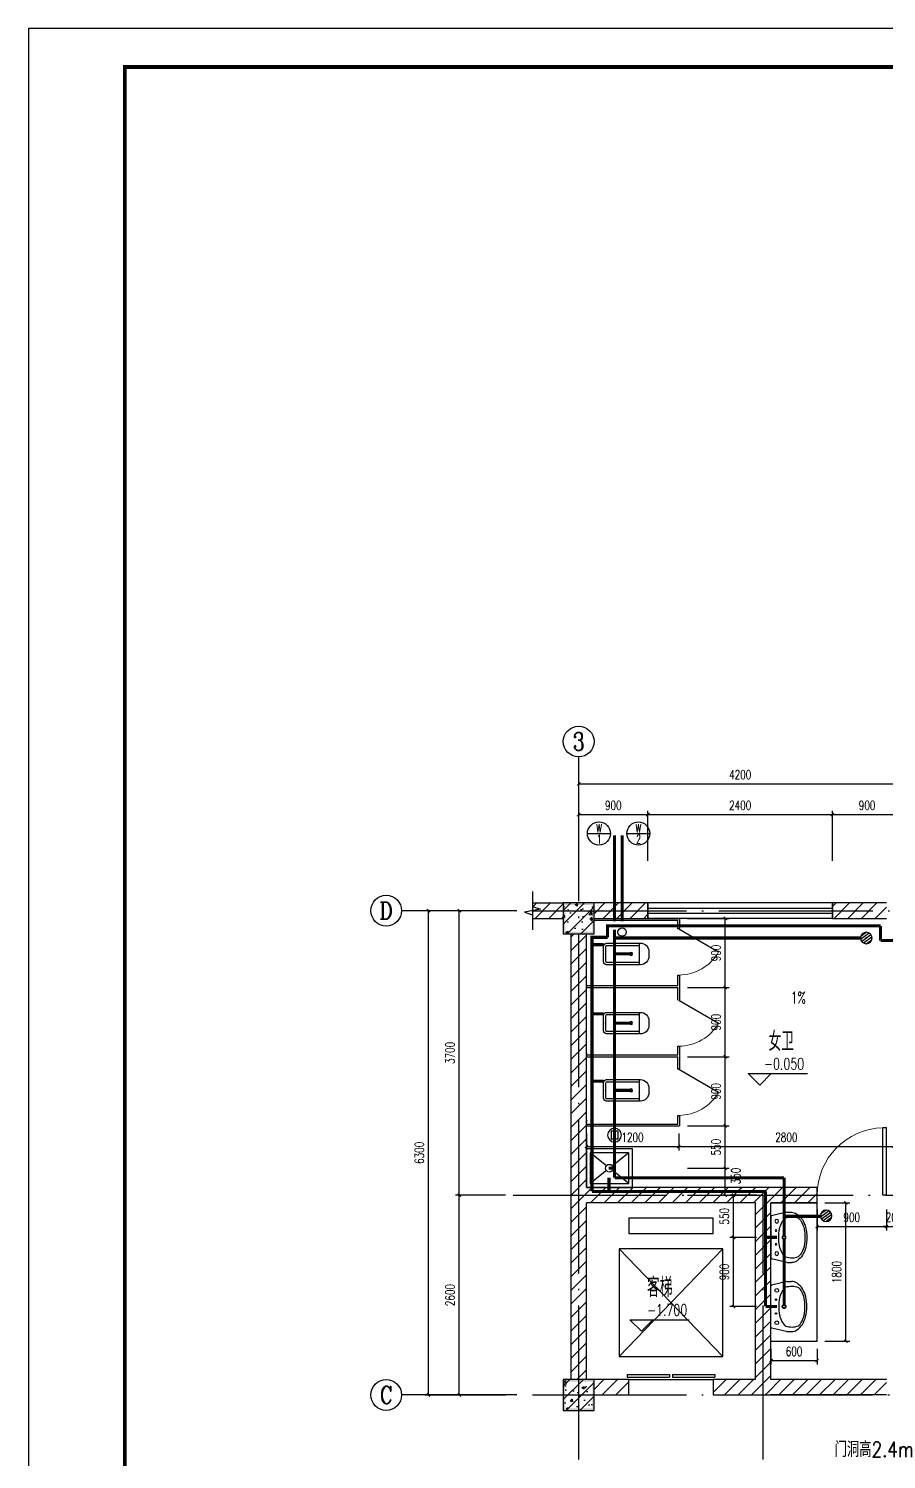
# Model space of a CAD drawing. Extents: x 6128144 to 12201635, y -1670122 to -706096.
# Drawn here: x 6189774 to 6200925, y -742251 to -723640 of the extents above; entities that cross this region are included whole.
import ezdxf
from ezdxf.enums import TextEntityAlignment as Align

# ---------------------------------------------------------------- set-up
doc = ezdxf.new("R2010")
doc.units = 0
doc.header["$LTSCALE"] = 1000
doc.header["$MEASUREMENT"] = 0
doc.linetypes.add('DASH', pattern=[0.35, 0.25, -0.1])
doc.linetypes.add('DOTE', pattern=[2.42, 2, -0.2, 0.02, -0.2])
doc.layers.get('0').update_dxf_attribs({"linetype": 'CONTINUOUS'})
doc.layers.get('Defpoints').update_dxf_attribs({"linetype": 'CONTINUOUS'})
for name, color, linetype in [('AXIS', 3, 'CONTINUOUS'), ('AXIS_TEXT', 7, 'CONTINUOUS'), ('COLUMN', 9, 'CONTINUOUS'), ('DIM_ELEV', 3, 'CONTINUOUS'), ('DIM_SYMB', 3, 'CONTINUOUS'), ('DOTE', 252, 'CONTINUOUS'), ('EQUIP_污水', 7, 'CONTINUOUS'), ('LATRINE', 6, 'CONTINUOUS'), ('LVTRY', 6, 'CONTINUOUS'), ('PIPE-给水', 3, 'CONTINUOUS'), ('PUB_DIM', 3, 'CONTINUOUS'), ('PUB_HATCH', 8, 'CONTINUOUS'), ('PUB_TEXT', 7, 'CONTINUOUS'), ('PUB_TITLE', 4, 'CONTINUOUS'), ('STAIR', 5, 'CONTINUOUS'), ('TEXT_污水', 7, 'CONTINUOUS'), ('WALL', 2, 'CONTINUOUS'), ('WINDOW', 4, 'CONTINUOUS'), ('回水', 2, 'DASH'), ('排水', 221, 'CONTINUOUS')]:
    doc.layers.add(name, color=color, linetype=linetype)
doc.styles.add('_HZTXT', font='txt.shx', dxfattribs={"width": 0.8, "bigfont": 'HZTXT.shx'})
doc.styles.add('_TCH_AXIS', font='COMPLEX', dxfattribs={"bigfont": 'GBCBIG'})
doc.styles.add('_TCH_DIM', font='SIMPLEX', dxfattribs={"bigfont": 'GBCBIG'})
doc.styles.add('_TCH_DIM_T3', font='SIMPLEX', dxfattribs={"width": 0.705882, "bigfont": 'GBCBIG'})
doc.styles.add('_TWT_WELL', font='romans.shx', dxfattribs={"width": 0.8, "height": 3, "bigfont": 'HZTXT.shx'})
doc.styles.add('COMPLEX', font='COMPLEX')
doc.styles.add('schuco', font='sceie.shx', dxfattribs={"width": 0.7, "bigfont": 'sceic.shx'})
doc.styles.add('TG_LINETYPE', font='SIMPLEX', dxfattribs={"width": 0.8, "height": 3, "bigfont": 'HZTXT'})
doc.linetypes.add('TG_J', pattern='A,2,-0.3,["J",TG_LINETYPE,S=0.1,R=0,X=-0.23,Y=-0.15],0', length=2.3)
doc.dimstyles.new('_TCH_ARCH&&50', dxfattribs={"dimtxt": 119, "dimasz": 40, "dimexe": 50, "dimexo": 100, "dimgap": 60.5, "dimtad": 1, "dimdec": 0, "dimzin": 0, "dimdsep": 46, "dimtxsty": '_TCH_DIM_T3', "dimblk": 'ARCHTICK', "dimcen": 0.09, "dimclrt": 7, "dimazin": 2, "dimtfac": 1, "dimtdec": 0, "dimtix": 1, "dimtmove": 2, "dimatfit": 3, "dimfxl": 0, "dimtolj": 1, "dimtzin": 0, "dimarcsym": 0})
pattern_1 = [(45, (284924.3, 65919.77), (-88.388383, 88.388383), [])]
pattern_2 = [(45, (284924.3, 65830.01), (-88.3883476, 88.3883476), []), (50, (284924.3, 65830), (358.630091, -31.376067), [37.5, -412.5]), (355, (284924.3, 65830), (-69.375667, 376.096067), [30, -330]), (100.4514, (284954.2, 65827.4), (289.25469, 344.719771), [31.870095, -350.571056]), (46.1842, (284924.3, 65930), (533.620524, -82.759507), [56.25, -618.75]), (96.6356, (284968.77, 65923.1), (467.331353, 487.058935), [47.805144, -525.8565]), (351.1842, (284924.3, 65930), (467.330973, 487.0593), [45, -495]), (21, (284974.3, 65905), (298.453526, -201.309445), [37.5, -412.5]), (326, (284974.3, 65905), (121.657666, 362.575023), [30, -330]), (71.4514, (284999.17, 65888.24), (420.111314, 161.265248), [31.870095, -350.571056]), (37.5, (284924.3, 65830.01), (6.0799277, 166.446927), [0, -326, 0, -335, 0, -331.25]), (7.5, (284924.3, 65830.01), (131.5347687, 197.205856), [0, -191, 0, -318.5, 0, -126.25]), (327.5, (284812.8, 65830.01), (266.911218, -11.277436), [0, -125, 0, -390, 0, -517.5]), (317.5, (284762.8, 65830.01), (291.593085, 50.052491), [0, -162.5, 0, -259, 0, -367.5])]

# ---------------------------------------------------------------- blocks, each defined once
blk = doc.blocks.new('$lvtry$00000171')
at = {"layer": '排水'}
for p, q in [((-74, 11), (-11, 74)), ((-70, -27), (27, 70)), ((-53, -53), (53, 53)), ((-27, -70), (70, 27)), ((11, -74), (74, -11))]:
    blk.add_line(p, q, dxfattribs=at)
blk.add_circle((0, 0), 75, dxfattribs=at)
blk.add_point((0, 0), dxfattribs=at)
blk = doc.blocks.new('$plan$00000344')
for p, q in [((-280, -10), (-280, 0)), ((280, 0), (280, -10)), ((-251, -189), (-251, -186)), ((-248, -183), (-250, -185))]:
    blk.add_line(p, q)
for points in [[(-280, 0), (280, 0)], [(-326, -200), (-280, -5)], [(326, -204), (280, -5)]]:
    blk.add_lwpolyline(points)
for points in [[(253, -188, 0.098208), (193, -141, 0.066287), (110, -111, 0.052428), (0, -100, 0.052428), (-110, -111, 0.066287), (-193, -141, 0.093876), (-251, -186, 0.171377)], [(-326, -200, 0.008223), (-326, -204, 0.149285)], [(-326, -266, 0.149285), (-304, -337, 0.107079), (-231, -408, 0.075625), (-131, -450, 0.062436), (-1, -467, 0.062436), (130, -452, 0.075625), (230, -410, 0.107079), (304, -339, 0.149285), (326, -268, 0.005205), (326, -266, 0.086596)], [(-250, -358, 0.091341), (-193, -401, 0.066287), (-110, -431, 0.052428), (0, -442, 0.052428), (110, -431, 0.066287), (193, -401, 0.091756), (250, -358, 0.171377)]]:
    blk.add_lwpolyline(points, format="xyb")
at = {"flags": 128}
for points in [[(-326, -204), (-326, -268)], [(326, -204), (326, -268)]]:
    blk.add_lwpolyline(points, dxfattribs=at)
for points in [[(-253, -188, 0.172546), (-250, -358, 0.726395)], [(253, -188, -0.172546), (250, -358, -0.726395)]]:
    blk.add_lwpolyline(points, format="xyb", dxfattribs=at)
for centre, radius in [((-210, -75), 24), ((-210, -75), 24), ((-210, -75), 24), ((-90, -65), 10), ((0, -170), 25), ((90, -65), 10), ((210, -75), 24)]:
    blk.add_circle(centre, radius)
at = {"lineweight": 13}
blk.add_circle((0, -170), 15, dxfattribs=at)
blk.add_arc((-250, -186), 1, 131.3224, 180)
blk = doc.blocks.new('_LV12')
for p, q in [((-250, -50), (-39, -219)), ((39, -219), (250, -50)), ((-250, -450), (-39, -281)), ((39, -281), (250, -450))]:
    blk.add_line(p, q)
for points in [[(300, -500), (300, 0), (-300, 0), (-300, -500)], [(250, -450), (250, -50), (-250, -50), (-250, -450)]]:
    blk.add_lwpolyline(points, close=True)
blk.add_circle((0, -250), 50)
blk = doc.blocks.new('$TCHSYS$APDOOR2D')
blk.add_line((0.5, 0), (0, 0.866))
at = {"lineweight": 13}
blk.add_arc((0.5, 0), 1, 120, 180, dxfattribs=at)
blk = doc.blocks.new('$lvtry$00000200')
at = {"color": 0}
for p, q in [((-110, -40), (-110, -470)), ((100, -30), (-100, -30)), ((110, -470), (110, -40))]:
    blk.add_line(p, q, dxfattribs=at)
blk.add_lwpolyline([(100, 0), (-100, 0, 0.414214), (-140, -40), (-140, -480, 0.414214), (-30, -590), (30, -590, 0.414214), (140, -480), (140, -40, 0.414214)], format="xyb", close=True, dxfattribs=at)
blk.add_lwpolyline([(140, -470), (-140, -470)], dxfattribs=at)
blk.add_circle((0, -359), 20, dxfattribs=at)
for centre, start, end in [((-100, -40), 90, 180), ((100, -40), 0, 90)]:
    blk.add_arc(centre, 10, start, end, dxfattribs=at)
for p in [(0, 0), (0, -359)]:
    blk.add_point(p, dxfattribs=at)
blk = doc.blocks.new('_AXISO')
blk.add_circle((0, 0), 0.5)
at = {"layer": 'AXIS_TEXT', "style": 'COMPLEX', "width": 1.041667}
blk.add_attdef('A', text='', height=0.56, dxfattribs=at).set_placement((-0.25, -0.28), (0.25, -0.28), align=Align.FIT)
blk = doc.blocks.new('$TCHSYS$LDOR22D')
for p, q in [((-0.517, 0.833), (-0.017, 0.833)), ((-0.517, 0.833), (-0.517, 0.667)), ((-0.017, 0.833), (-0.017, 0.667)), ((0.017, 0.833), (0.017, 0.667)), ((0.017, 0.833), (0.517, 0.833)), ((0.517, 0.833), (0.517, 0.667)), ((-0.517, 0.667), (-0.017, 0.667)), ((0.017, 0.667), (0.517, 0.667)), ((-0.5, 0.5), (0.5, 0.5))]:
    blk.add_line(p, q)
blk = doc.blocks.new('_ArchTick')
at = {"color": 0, "linetype": 'ByBlock', "const_width": 0.4}
blk.add_lwpolyline([(-0.5, -0.5), (0.5, 0.5)], dxfattribs=at)
blk = doc.blocks.new('*D2270')
at = {"layer": 'Defpoints', "color": 0}
for p in [(6197025, -737912), (6198225, -737912), (6198225, -738182)]:
    blk.add_point(p, dxfattribs=at)
at = {"layer": 'PUB_DIM', "color": 0, "lineweight": -2}
for p, q in [((6197025, -738012), (6197025, -738232)), ((6198225, -738012), (6198225, -738232)), ((6197025, -738182), (6198225, -738182))]:
    blk.add_line(p, q, dxfattribs=at)
at = {"layer": 'PUB_DIM', "color": 0, "lineweight": -2, "xscale": 40, "yscale": 40, "zscale": 40, "rotation": 180}
blk.add_blockref('_ArchTick', (6197025, -738182), dxfattribs=at)
at = {"layer": 'PUB_DIM', "color": 0, "lineweight": -2, "xscale": 40, "yscale": 40, "zscale": 40}
blk.add_blockref('_ArchTick', (6198225, -738182), dxfattribs=at)
at = {"layer": 'PUB_DIM', "color": 7, "insert": (6197625, -738062), "char_height": 119, "attachment_point": 5, "style": '_TCH_DIM_T3'}
blk.add_mtext('\\A1;1200', dxfattribs=at)
blk = doc.blocks.new('*D2271')
at = {"layer": 'Defpoints', "color": 0}
for p in [(6198225, -737912), (6201025, -737912), (6201025, -738182)]:
    blk.add_point(p, dxfattribs=at)
at = {"layer": 'PUB_DIM', "color": 0, "lineweight": -2}
for p, q in [((6198225, -738012), (6198225, -738232)), ((6201025, -738012), (6201025, -738232)), ((6198225, -738182), (6201025, -738182))]:
    blk.add_line(p, q, dxfattribs=at)
at = {"layer": 'PUB_DIM', "color": 0, "lineweight": -2, "xscale": 40, "yscale": 40, "zscale": 40, "rotation": 180}
blk.add_blockref('_ArchTick', (6198225, -738182), dxfattribs=at)
at = {"layer": 'PUB_DIM', "color": 0, "lineweight": -2, "xscale": 40, "yscale": 40, "zscale": 40}
blk.add_blockref('_ArchTick', (6201025, -738182), dxfattribs=at)
at = {"layer": 'PUB_DIM', "color": 7, "insert": (6199625, -738062), "char_height": 119, "attachment_point": 5, "style": '_TCH_DIM_T3'}
blk.add_mtext('\\A1;2800', dxfattribs=at)
blk = doc.blocks.new('*D2272')
at = {"layer": 'Defpoints', "color": 0}
for p in [(6198238, -735214), (6198831, -735214), (6198238, -736114)]:
    blk.add_point(p, dxfattribs=at)
at = {"layer": 'PUB_DIM', "color": 0, "lineweight": -2}
for p, q in [((6198338, -735214), (6198881, -735214)), ((6198831, -736114), (6198831, -735214)), ((6198338, -736114), (6198881, -736114))]:
    blk.add_line(p, q, dxfattribs=at)
at = {"layer": 'PUB_DIM', "color": 0, "lineweight": -2, "xscale": 40, "yscale": 40, "zscale": 40}
for p, rotation in [((6198831, -735214), 90), ((6198831, -736114), 270)]:
    blk.add_blockref('_ArchTick', p, dxfattribs=dict(at, rotation=rotation))
at = {"layer": 'PUB_DIM', "color": 7, "insert": (6198711, -735664), "char_height": 119, "attachment_point": 5, "rotation": 90, "style": '_TCH_DIM_T3'}
blk.add_mtext('\\A1;900', dxfattribs=at)
blk = doc.blocks.new('*D2273')
at = {"layer": 'Defpoints', "color": 0}
for p in [(6198238, -736114), (6198831, -736114), (6198238, -737014)]:
    blk.add_point(p, dxfattribs=at)
at = {"layer": 'PUB_DIM', "color": 0, "lineweight": -2}
for p, q in [((6198338, -736114), (6198881, -736114)), ((6198831, -737014), (6198831, -736114)), ((6198338, -737014), (6198881, -737014))]:
    blk.add_line(p, q, dxfattribs=at)
at = {"layer": 'PUB_DIM', "color": 0, "lineweight": -2, "xscale": 40, "yscale": 40, "zscale": 40}
for p, rotation in [((6198831, -736114), 90), ((6198831, -737014), 270)]:
    blk.add_blockref('_ArchTick', p, dxfattribs=dict(at, rotation=rotation))
at = {"layer": 'PUB_DIM', "color": 7, "insert": (6198711, -736564), "char_height": 119, "attachment_point": 5, "rotation": 90, "style": '_TCH_DIM_T3'}
blk.add_mtext('\\A1;900', dxfattribs=at)
blk = doc.blocks.new('*D2274')
at = {"layer": 'Defpoints', "color": 0}
for p in [(6198238, -737014), (6198831, -737014), (6198238, -737914)]:
    blk.add_point(p, dxfattribs=at)
at = {"layer": 'PUB_DIM', "color": 0, "lineweight": -2}
for p, q in [((6198338, -737014), (6198881, -737014)), ((6198831, -737914), (6198831, -737014)), ((6198338, -737914), (6198881, -737914))]:
    blk.add_line(p, q, dxfattribs=at)
at = {"layer": 'PUB_DIM', "color": 0, "lineweight": -2, "xscale": 40, "yscale": 40, "zscale": 40}
for p, rotation in [((6198831, -737014), 90), ((6198831, -737914), 270)]:
    blk.add_blockref('_ArchTick', p, dxfattribs=dict(at, rotation=rotation))
at = {"layer": 'PUB_DIM', "color": 7, "insert": (6198711, -737464), "char_height": 119, "attachment_point": 5, "rotation": 90, "style": '_TCH_DIM_T3'}
blk.add_mtext('\\A1;900', dxfattribs=at)
blk = doc.blocks.new('*D2275')
at = {"layer": 'Defpoints', "color": 0}
for p in [(6198238, -737914), (6198831, -737914), (6198238, -738464)]:
    blk.add_point(p, dxfattribs=at)
at = {"layer": 'PUB_DIM', "color": 0, "lineweight": -2}
for p, q in [((6198338, -737914), (6198881, -737914)), ((6198831, -738464), (6198831, -737914)), ((6198338, -738464), (6198881, -738464))]:
    blk.add_line(p, q, dxfattribs=at)
at = {"layer": 'PUB_DIM', "color": 0, "lineweight": -2, "xscale": 40, "yscale": 40, "zscale": 40}
for p, rotation in [((6198831, -737914), 90), ((6198831, -738464), 270)]:
    blk.add_blockref('_ArchTick', p, dxfattribs=dict(at, rotation=rotation))
at = {"layer": 'PUB_DIM', "color": 7, "insert": (6198711, -738189), "char_height": 119, "attachment_point": 5, "rotation": 90, "style": '_TCH_DIM_T3'}
blk.add_mtext('\\A1;550', dxfattribs=at)
blk = doc.blocks.new('*D2276')
at = {"layer": 'Defpoints', "color": 0}
for p in [(6198238, -738464), (6198831, -738464), (6198238, -738814)]:
    blk.add_point(p, dxfattribs=at)
at = {"layer": 'PUB_DIM', "color": 0, "lineweight": -2}
for p, q in [((6198338, -738464), (6198881, -738464)), ((6198831, -738814), (6198831, -738464)), ((6198338, -738814), (6198881, -738814))]:
    blk.add_line(p, q, dxfattribs=at)
at = {"layer": 'PUB_DIM', "color": 0, "lineweight": -2, "xscale": 40, "yscale": 40, "zscale": 40}
for p, rotation in [((6198831, -738464), 90), ((6198831, -738814), 270)]:
    blk.add_blockref('_ArchTick', p, dxfattribs=dict(at, rotation=rotation))
at = {"layer": 'PUB_DIM', "color": 7, "insert": (6198968, -738566), "char_height": 119, "attachment_point": 5, "rotation": 90, "style": '_TCH_DIM_T3'}
blk.add_mtext('\\A1;350', dxfattribs=at)
blk = doc.blocks.new('*D2288')
at = {"layer": 'Defpoints', "color": 0}
for p in [(6198939, -739364), (6199336, -739364), (6199336, -740264)]:
    blk.add_point(p, dxfattribs=at)
at = {"layer": 'PUB_DIM', "color": 0, "lineweight": -2}
for p, q in [((6199236, -739364), (6198889, -739364)), ((6198939, -740264), (6198939, -739364)), ((6199236, -740264), (6198889, -740264))]:
    blk.add_line(p, q, dxfattribs=at)
at = {"layer": 'PUB_DIM', "color": 0, "lineweight": -2, "xscale": 40, "yscale": 40, "zscale": 40}
for p, rotation in [((6198939, -739364), 90), ((6198939, -740264), 270)]:
    blk.add_blockref('_ArchTick', p, dxfattribs=dict(at, rotation=rotation))
at = {"layer": 'PUB_DIM', "color": 7, "insert": (6198819, -739814), "char_height": 119, "attachment_point": 5, "rotation": 90, "style": '_TCH_DIM_T3'}
blk.add_mtext('\\A1;900', dxfattribs=at)
blk = doc.blocks.new('*D2289')
at = {"layer": 'Defpoints', "color": 0}
for p in [(6198939, -738814), (6199336, -738814), (6199336, -739364)]:
    blk.add_point(p, dxfattribs=at)
at = {"layer": 'PUB_DIM', "color": 0, "lineweight": -2}
for p, q in [((6199236, -738814), (6198889, -738814)), ((6198939, -739364), (6198939, -738814)), ((6199236, -739364), (6198889, -739364))]:
    blk.add_line(p, q, dxfattribs=at)
at = {"layer": 'PUB_DIM', "color": 0, "lineweight": -2, "xscale": 40, "yscale": 40, "zscale": 40}
for p, rotation in [((6198939, -738814), 90), ((6198939, -739364), 270)]:
    blk.add_blockref('_ArchTick', p, dxfattribs=dict(at, rotation=rotation))
at = {"layer": 'PUB_DIM', "color": 7, "insert": (6198819, -739089), "char_height": 119, "attachment_point": 5, "rotation": 90, "style": '_TCH_DIM_T3'}
blk.add_mtext('\\A1;550', dxfattribs=at)
blk = doc.blocks.new('*D2290')
at = {"layer": 'Defpoints', "color": 0}
for p in [(6200025, -738914), (6200399, -738914), (6200025, -740714)]:
    blk.add_point(p, dxfattribs=at)
at = {"layer": 'PUB_DIM', "color": 0, "lineweight": -2}
for p, q in [((6200125, -738914), (6200449, -738914)), ((6200399, -740714), (6200399, -738914)), ((6200125, -740714), (6200449, -740714))]:
    blk.add_line(p, q, dxfattribs=at)
at = {"layer": 'PUB_DIM', "color": 0, "lineweight": -2, "xscale": 40, "yscale": 40, "zscale": 40}
for p, rotation in [((6200399, -738914), 90), ((6200399, -740714), 270)]:
    blk.add_blockref('_ArchTick', p, dxfattribs=dict(at, rotation=rotation))
at = {"layer": 'PUB_DIM', "color": 7, "insert": (6200279, -739814), "char_height": 119, "attachment_point": 5, "rotation": 90, "style": '_TCH_DIM_T3'}
blk.add_mtext('\\A1;1800', dxfattribs=at)
blk = doc.blocks.new('*D2291')
at = {"layer": 'Defpoints', "color": 0}
for p in [(6199425, -740714), (6200025, -740714), (6200025, -740967)]:
    blk.add_point(p, dxfattribs=at)
at = {"layer": 'PUB_DIM', "color": 0, "lineweight": -2}
for p, q in [((6199425, -740814), (6199425, -741017)), ((6200025, -740814), (6200025, -741017)), ((6199425, -740967), (6200025, -740967))]:
    blk.add_line(p, q, dxfattribs=at)
at = {"layer": 'PUB_DIM', "color": 0, "lineweight": -2, "xscale": 40, "yscale": 40, "zscale": 40, "rotation": 180}
blk.add_blockref('_ArchTick', (6199425, -740967), dxfattribs=at)
at = {"layer": 'PUB_DIM', "color": 0, "lineweight": -2, "xscale": 40, "yscale": 40, "zscale": 40}
blk.add_blockref('_ArchTick', (6200025, -740967), dxfattribs=at)
at = {"layer": 'PUB_DIM', "color": 7, "insert": (6199725, -740847), "char_height": 119, "attachment_point": 5, "style": '_TCH_DIM_T3'}
blk.add_mtext('\\A1;600', dxfattribs=at)
blk = doc.blocks.new('*D2294')
at = {"layer": 'Defpoints', "color": 0}
for p in [(6195373, -738814), (6196073, -738814), (6196073, -741414)]:
    blk.add_point(p, dxfattribs=at)
at = {"layer": 'PUB_DIM', "color": 0, "lineweight": -2}
for p, q in [((6195973, -738814), (6195323, -738814)), ((6195373, -741414), (6195373, -738814)), ((6195973, -741414), (6195323, -741414))]:
    blk.add_line(p, q, dxfattribs=at)
at = {"layer": 'PUB_DIM', "color": 0, "lineweight": -2, "xscale": 40, "yscale": 40, "zscale": 40}
for p, rotation in [((6195373, -738814), 90), ((6195373, -741414), 270)]:
    blk.add_blockref('_ArchTick', p, dxfattribs=dict(at, rotation=rotation))
at = {"layer": 'PUB_DIM', "color": 7, "insert": (6195253, -740114), "char_height": 119, "attachment_point": 5, "rotation": 90, "style": '_TCH_DIM_T3'}
blk.add_mtext('\\A1;2600', dxfattribs=at)
blk = doc.blocks.new('*D2295')
at = {"layer": 'Defpoints', "color": 0}
for p in [(6195373, -735114), (6196073, -735114), (6196073, -738814)]:
    blk.add_point(p, dxfattribs=at)
at = {"layer": 'PUB_DIM', "color": 0, "lineweight": -2}
for p, q in [((6195973, -735114), (6195323, -735114)), ((6195373, -738814), (6195373, -735114)), ((6195973, -738814), (6195323, -738814))]:
    blk.add_line(p, q, dxfattribs=at)
at = {"layer": 'PUB_DIM', "color": 0, "lineweight": -2, "xscale": 40, "yscale": 40, "zscale": 40}
for p, rotation in [((6195373, -735114), 90), ((6195373, -738814), 270)]:
    blk.add_blockref('_ArchTick', p, dxfattribs=dict(at, rotation=rotation))
at = {"layer": 'PUB_DIM', "color": 7, "insert": (6195253, -736964), "char_height": 119, "attachment_point": 5, "rotation": 90, "style": '_TCH_DIM_T3'}
blk.add_mtext('\\A1;3700', dxfattribs=at)
blk = doc.blocks.new('*D2296')
at = {"layer": 'AXIS', "color": 0, "lineweight": -2}
for p, q in [((6195973, -735114), (6194923, -735114)), ((6194973, -741414), (6194973, -735114)), ((6195973, -741414), (6194923, -741414))]:
    blk.add_line(p, q, dxfattribs=at)
at = {"layer": 'Defpoints', "color": 0}
for p in [(6194973, -735114), (6196073, -735114), (6196073, -741414)]:
    blk.add_point(p, dxfattribs=at)
at = {"layer": 'AXIS', "color": 0, "lineweight": -2, "xscale": 40, "yscale": 40, "zscale": 40}
for p, rotation in [((6194973, -735114), 90), ((6194973, -741414), 270)]:
    blk.add_blockref('_ArchTick', p, dxfattribs=dict(at, rotation=rotation))
at = {"layer": 'AXIS', "color": 7, "insert": (6194853, -738264), "char_height": 119, "attachment_point": 5, "rotation": 90, "style": '_TCH_DIM_T3'}
blk.add_mtext('\\A1;6300', dxfattribs=at)
blk = doc.blocks.new('*D2310')
at = {"layer": 'Defpoints', "color": 0}
for p in [(6200025, -738902), (6200925, -738902), (6200925, -739223)]:
    blk.add_point(p, dxfattribs=at)
at = {"layer": 'PUB_DIM', "color": 0, "lineweight": -2}
for p, q in [((6200025, -739002), (6200025, -739273)), ((6200925, -739002), (6200925, -739273)), ((6200025, -739223), (6200925, -739223))]:
    blk.add_line(p, q, dxfattribs=at)
at = {"layer": 'PUB_DIM', "color": 0, "lineweight": -2, "xscale": 40, "yscale": 40, "zscale": 40, "rotation": 180}
blk.add_blockref('_ArchTick', (6200025, -739223), dxfattribs=at)
at = {"layer": 'PUB_DIM', "color": 0, "lineweight": -2, "xscale": 40, "yscale": 40, "zscale": 40}
blk.add_blockref('_ArchTick', (6200925, -739223), dxfattribs=at)
at = {"layer": 'PUB_DIM', "color": 7, "insert": (6200475, -739103), "char_height": 119, "attachment_point": 5, "style": '_TCH_DIM_T3'}
blk.add_mtext('\\A1;900', dxfattribs=at)
blk = doc.blocks.new('*D2311')
at = {"layer": 'Defpoints', "color": 0}
for p in [(6200925, -738902), (6201125, -738902), (6201125, -739223)]:
    blk.add_point(p, dxfattribs=at)
at = {"layer": 'PUB_DIM', "color": 0, "lineweight": -2}
for p, q in [((6200925, -739002), (6200925, -739273)), ((6201125, -739002), (6201125, -739273)), ((6200925, -739223), (6200885, -739223)), ((6200925, -739223), (6201125, -739223)), ((6201125, -739223), (6201165, -739223))]:
    blk.add_line(p, q, dxfattribs=at)
at = {"layer": 'PUB_DIM', "color": 0, "lineweight": -2, "xscale": 40, "yscale": 40, "zscale": 40}
blk.add_blockref('_ArchTick', (6200925, -739223), dxfattribs=at)
at = {"layer": 'PUB_DIM', "color": 0, "lineweight": -2, "xscale": 40, "yscale": 40, "zscale": 40, "rotation": 180}
blk.add_blockref('_ArchTick', (6201125, -739223), dxfattribs=at)
at = {"layer": 'PUB_DIM', "color": 7, "insert": (6201025, -739103), "char_height": 119, "attachment_point": 5, "style": '_TCH_DIM_T3'}
blk.add_mtext('\\A1;200', dxfattribs=at)
blk = doc.blocks.new('*D2314')
at = {"layer": 'Defpoints', "color": 0}
for p in [(6197825, -733864), (6196925, -734564), (6197825, -734564)]:
    blk.add_point(p, dxfattribs=at)
at = {"layer": 'PUB_DIM', "color": 0, "lineweight": -2}
for p, q in [((6196925, -734464), (6196925, -733814)), ((6197825, -734464), (6197825, -733814)), ((6196925, -733864), (6197825, -733864))]:
    blk.add_line(p, q, dxfattribs=at)
at = {"layer": 'PUB_DIM', "color": 0, "lineweight": -2, "xscale": 40, "yscale": 40, "zscale": 40, "rotation": 180}
blk.add_blockref('_ArchTick', (6196925, -733864), dxfattribs=at)
at = {"layer": 'PUB_DIM', "color": 0, "lineweight": -2, "xscale": 40, "yscale": 40, "zscale": 40}
blk.add_blockref('_ArchTick', (6197825, -733864), dxfattribs=at)
at = {"layer": 'PUB_DIM', "color": 7, "insert": (6197375, -733744), "char_height": 119, "attachment_point": 5, "style": '_TCH_DIM_T3'}
blk.add_mtext('\\A1;900', dxfattribs=at)
blk = doc.blocks.new('*D2315')
at = {"layer": 'Defpoints', "color": 0}
for p in [(6200225, -733864), (6197825, -734564), (6200225, -734564)]:
    blk.add_point(p, dxfattribs=at)
at = {"layer": 'PUB_DIM', "color": 0, "lineweight": -2}
for p, q in [((6197825, -734464), (6197825, -733814)), ((6200225, -734464), (6200225, -733814)), ((6197825, -733864), (6200225, -733864))]:
    blk.add_line(p, q, dxfattribs=at)
at = {"layer": 'PUB_DIM', "color": 0, "lineweight": -2, "xscale": 40, "yscale": 40, "zscale": 40, "rotation": 180}
blk.add_blockref('_ArchTick', (6197825, -733864), dxfattribs=at)
at = {"layer": 'PUB_DIM', "color": 0, "lineweight": -2, "xscale": 40, "yscale": 40, "zscale": 40}
blk.add_blockref('_ArchTick', (6200225, -733864), dxfattribs=at)
at = {"layer": 'PUB_DIM', "color": 7, "insert": (6199025, -733744), "char_height": 119, "attachment_point": 5, "style": '_TCH_DIM_T3'}
blk.add_mtext('\\A1;2400', dxfattribs=at)
blk = doc.blocks.new('*D2316')
at = {"layer": 'Defpoints', "color": 0}
for p in [(6201125, -733864), (6200225, -734564), (6201125, -734564)]:
    blk.add_point(p, dxfattribs=at)
at = {"layer": 'PUB_DIM', "color": 0, "lineweight": -2}
for p, q in [((6200225, -734464), (6200225, -733814)), ((6201125, -734464), (6201125, -733814)), ((6200225, -733864), (6201125, -733864))]:
    blk.add_line(p, q, dxfattribs=at)
at = {"layer": 'PUB_DIM', "color": 0, "lineweight": -2, "xscale": 40, "yscale": 40, "zscale": 40, "rotation": 180}
blk.add_blockref('_ArchTick', (6200225, -733864), dxfattribs=at)
at = {"layer": 'PUB_DIM', "color": 0, "lineweight": -2, "xscale": 40, "yscale": 40, "zscale": 40}
blk.add_blockref('_ArchTick', (6201125, -733864), dxfattribs=at)
at = {"layer": 'PUB_DIM', "color": 7, "insert": (6200675, -733744), "char_height": 119, "attachment_point": 5, "style": '_TCH_DIM_T3'}
blk.add_mtext('\\A1;900', dxfattribs=at)
blk = doc.blocks.new('*D2320')
at = {"layer": 'AXIS', "color": 0, "lineweight": -2}
for p, q in [((6196925, -734464), (6196925, -733414)), ((6196925, -733464), (6201125, -733464)), ((6201125, -734464), (6201125, -733414))]:
    blk.add_line(p, q, dxfattribs=at)
at = {"layer": 'Defpoints', "color": 0}
for p in [(6201125, -733464), (6196925, -734564), (6201125, -734564)]:
    blk.add_point(p, dxfattribs=at)
at = {"layer": 'AXIS', "color": 0, "lineweight": -2, "xscale": 40, "yscale": 40, "zscale": 40, "rotation": 180}
blk.add_blockref('_ArchTick', (6196925, -733464), dxfattribs=at)
at = {"layer": 'AXIS', "color": 0, "lineweight": -2, "xscale": 40, "yscale": 40, "zscale": 40}
blk.add_blockref('_ArchTick', (6201125, -733464), dxfattribs=at)
at = {"layer": 'AXIS', "color": 7, "insert": (6199025, -733344), "char_height": 119, "attachment_point": 5, "style": '_TCH_DIM_T3'}
blk.add_mtext('\\A1;4200', dxfattribs=at)
blk = doc.blocks.new('$DorLib2D$00000001')
for p, q in [((0.45, 0.975), (0.5, 0.975)), ((0.45, 0), (0.45, 0.975)), ((0.5, 0), (0.5, 0.975)), ((0.5, 0), (0.45, 0))]:
    blk.add_line(p, q)
at = {"lineweight": 13}
blk.add_arc((0.475, 0), 0.975, 91.4693, 180, dxfattribs=at)
blk = doc.blocks.new('$WINLIB2D$00000001')
at = {"color": 0}
for points in [[(-0.5, 0.5), (-0.5, -0.5)], [(-0.5, 0.5), (0.5, 0.5)], [(0.5, -0.5), (0.5, 0.5)], [(0.5, 0.1667), (-0.5, 0.1667)], [(0.5, -0.1667), (-0.5, -0.1667)], [(-0.5, -0.5), (0.5, -0.5)]]:
    blk.add_lwpolyline(points, dxfattribs=at)
blk = doc.blocks.new('$TwtSys$00000136')
at = {"elevation": 0}
blk.add_lwpolyline([(-51, 45), (51, 45), (51, -49), (-51, -49)], close=True, dxfattribs=at)
blk.add_circle((0, 0, 0), 93.8)

msp = doc.modelspace()

# ---------------------------------------------------------------- hatches: boundary and pattern name
at = {"layer": 'COLUMN', "linetype": 'ByBlock'}
for points in [[(6197125.3, -735013.6), (6196725.3, -735013.6), (6196750.3, -735038.6), (6197100.3, -735038.6)], [(6196725.3, -735013.6), (6196725.3, -735413.6), (6196750.3, -735388.6), (6196750.3, -735038.6)], [(6197125.3, -735413.6), (6197125.3, -735013.6), (6197100.3, -735038.6), (6197100.3, -735388.6)], [(6196725.3, -735413.6), (6197125.3, -735413.6), (6197100.3, -735388.6), (6196750.3, -735388.6)], [(6197125.3, -741213.6), (6196725.3, -741213.6), (6196750.3, -741238.6), (6197100.3, -741238.6)], [(6196725.3, -741213.6), (6196725.3, -741613.6), (6196750.3, -741588.6), (6196750.3, -741238.6)], [(6197125.3, -741613.6), (6197125.3, -741213.6), (6197100.3, -741238.6), (6197100.3, -741588.6)], [(6196725.3, -741613.6), (6197125.3, -741613.6), (6197100.3, -741588.6), (6196750.3, -741588.6)]]:
    msp.add_hatch(color=256, dxfattribs=at).paths.add_polyline_path(points)
at = {"layer": 'PUB_HATCH', "linetype": 'ByBlock'}
h = msp.add_hatch(dxfattribs=at)
h.set_pattern_fill('普通砖', color=256, scale=50, style=0)
h.set_pattern_definition(pattern_1)
h.paths.add_polyline_path([(6196725.3, -735213.6), (6196725.3, -735013.6), (6196325.3, -735013.6), (6196325.3, -735213.6)])
h = msp.add_hatch(dxfattribs=at)
h.set_pattern_fill('钢筋混凝土', color=256, scale=50, style=0)
h.set_pattern_definition(pattern_2)
h.paths.add_polyline_path([(6196725.3, -735413.6), (6197125.3, -735413.6), (6197125.3, -735013.6), (6196725.3, -735013.6)])
h = msp.add_hatch(dxfattribs=at)
h.set_pattern_fill('普通砖', color=256, scale=50, style=0)
h.set_pattern_definition(pattern_1)
h.paths.add_polyline_path([(6197125.3, -735013.6), (6197125.3, -735213.6), (6197825.3, -735213.6), (6197825.3, -735013.6)])
h = msp.add_hatch(dxfattribs=at)
h.set_pattern_fill('普通砖', color=256, scale=50, style=0)
h.set_pattern_definition(pattern_1)
h.paths.add_polyline_path([(6200925.3, -735213.6), (6200925.3, -735013.6), (6200225.3, -735013.6), (6200225.3, -735213.6)])
h = msp.add_hatch(dxfattribs=at)
h.set_pattern_fill('普通砖', color=256, scale=50, style=0)
h.set_pattern_definition(pattern_1)
h.paths.add_polyline_path([(6197025.3, -735413.6), (6196825.3, -735413.6), (6196825.3, -738813.6), (6196958.6, -738813.6), (6197000.3, -738738.6), (6197025.3, -738713.6)])
h = msp.add_hatch(dxfattribs=at)
h.set_pattern_fill('普通砖', color=256, scale=50, style=0)
h.set_pattern_definition(pattern_1)
h.paths.add_polyline_path([(6196825.3, -741213.6), (6197025.3, -741213.6), (6197025.3, -738913.6), (6197000.3, -738888.6), (6196958.6, -738813.6), (6196825.3, -738813.6)])
h = msp.add_hatch(dxfattribs=at)
h.set_pattern_fill('普通砖', color=256, scale=50, style=0)
h.set_pattern_definition(pattern_1)
h.paths.add_polyline_path([(6199025.3, -738913.6), (6199025.3, -738713.6), (6197025.3, -738713.6), (6197000.3, -738738.6), (6196958.6, -738813.6), (6197000.3, -738888.6), (6197025.3, -738913.6)])
h = msp.add_hatch(dxfattribs=at)
h.set_pattern_fill('普通砖', color=256, scale=50, style=0)
h.set_pattern_definition(pattern_1)
h.paths.add_polyline_path([(6199325.3, -738846.9), (6199325.3, -738713.6), (6199025.3, -738713.6), (6199025.3, -738913.6), (6199225.3, -738913.6), (6199250.3, -738888.6)])
h = msp.add_hatch(dxfattribs=at)
h.set_pattern_fill('普通砖', color=256, scale=50, style=0)
h.set_pattern_definition(pattern_1)
h.paths.add_polyline_path([(6199325.3, -741313.6), (6199425.3, -741213.6), (6199425.3, -738913.6), (6199400.3, -738888.6), (6199325.3, -738846.9), (6199250.3, -738888.6), (6199225.3, -738913.6), (6199225.3, -741213.6)])
h = msp.add_hatch(dxfattribs=at)
h.set_pattern_fill('普通砖', color=256, scale=50, style=0)
h.set_pattern_definition(pattern_1)
h.paths.add_polyline_path([(6199400.3, -738888.6), (6199425.3, -738913.6), (6200025.3, -738913.6), (6200025.3, -738713.6), (6199325.3, -738713.6), (6199325.3, -738846.9)])
h = msp.add_hatch(dxfattribs=at)
h.set_pattern_fill('钢筋混凝土', color=256, scale=50, style=0)
h.set_pattern_definition(pattern_2)
h.paths.add_polyline_path([(6196725.3, -741613.6), (6197125.3, -741613.6), (6197125.3, -741213.6), (6196725.3, -741213.6)])
h = msp.add_hatch(dxfattribs=at)
h.set_pattern_fill('普通砖', color=256, scale=50, style=0)
h.set_pattern_definition(pattern_1)
h.paths.add_polyline_path([(6197125.3, -741213.6), (6197125.3, -741413.6), (6197575.3, -741413.6), (6197575.3, -741213.6)])
h = msp.add_hatch(dxfattribs=at)
h.set_pattern_fill('普通砖', color=256, scale=50, style=0)
h.set_pattern_definition(pattern_1)
h.paths.add_polyline_path([(6199325.3, -741313.6), (6199225.3, -741213.6), (6198675.3, -741213.6), (6198675.3, -741413.6), (6199225.3, -741413.6)])
h = msp.add_hatch(dxfattribs=at)
h.set_pattern_fill('普通砖', color=256, scale=50, style=0)
h.set_pattern_definition(pattern_1)
h.paths.add_polyline_path([(6200925.3, -741413.6), (6200925.3, -741213.6), (6199425.3, -741213.6), (6199325.3, -741313.6), (6199425.3, -741413.6)])
h = msp.add_hatch(dxfattribs=at)
h.set_pattern_fill('普通砖', color=256, scale=50, style=0)
h.set_pattern_definition(pattern_1)
h.paths.add_polyline_path([(6199225.3, -741413.6), (6199425.3, -741413.6), (6199325.3, -741313.6)])

# ---------------------------------------------------------------- linework, layer by layer
at = {"color": 0}
msp.add_circle((6197489.5, -735392.2), 53.8, dxfattribs=at)
at = {"layer": 'AXIS', "color": 0}
for p, q in [((6196925.3, -734613.6), (6196925.3, -733113.6)), ((6196122.5, -735113.6), (6194622.5, -735113.6)), ((6196122.5, -741413.6), (6194622.5, -741413.6))]:
    msp.add_line(p, q, dxfattribs=at)
at = {"layer": 'COLUMN', "linetype": 'ByBlock'}
for p, q in [((6197125.3, -735013.6), (6196725.3, -735013.6)), ((6196725.3, -735013.6), (6196725.3, -735413.6)), ((6197125.3, -735413.6), (6197125.3, -735013.6)), ((6196725.3, -735413.6), (6197125.3, -735413.6)), ((6197125.3, -741213.6), (6196725.3, -741213.6)), ((6196725.3, -741213.6), (6196725.3, -741613.6)), ((6197125.3, -741613.6), (6197125.3, -741213.6)), ((6196725.3, -741613.6), (6197125.3, -741613.6))]:
    msp.add_line(p, q, dxfattribs=at)
at = {"layer": 'DIM_ELEV', "color": 0}
for p, q in [((6199279.2, -737382.8), (6199129.2, -737232.8)), ((6199129.2, -737232.8), (6199899.3, -737232.8)), ((6199279.2, -737382.8), (6199429.2, -737232.8)), ((6197739.6, -740585.4), (6197589.6, -740435.4)), ((6197589.6, -740435.4), (6198359.7, -740435.4)), ((6197739.6, -740585.4), (6197889.6, -740435.4))]:
    msp.add_line(p, q, dxfattribs=at)
at = {"layer": 'DIM_SYMB', "color": 0}
msp.add_lwpolyline([(6196325.3, -734863.6), (6196325.3, -735057.3), (6196430.3, -735095.5), (6196220.3, -735132.6), (6196325.3, -735169.8), (6196325.3, -735363.6)], dxfattribs=at)
at = {"layer": 'DIM_SYMB'}
msp.add_lwpolyline([(6199854.2, -736102.1, 0, 0, 0), (6200043.4, -735937.1, 80, 0, 0), (6200269.6, -735739.9, 0, 0, 0)], format="xyseb", dxfattribs=at)
at = {"layer": 'DOTE', "linetype": 'DOTE'}
for p, q in [((6196925.3, -742251.3), (6196925.3, -734613.6)), ((6196328, -735113.6), (6206028, -735113.6)), ((6196072.5, -738813.6), (6206178, -738813.6)), ((6199325.3, -742251.3), (6199325.3, -738813.6)), ((6196325.3, -741413.6), (6206025.3, -741413.6))]:
    msp.add_line(p, q, dxfattribs=at)
at = {"layer": 'LATRINE'}
for p, q in [((6197125.3, -735213.6), (6198237.8, -735213.6)), ((6197125.3, -735238.6), (6198212.8, -735238.6)), ((6198212.8, -735351.1), (6198212.8, -735238.6)), ((6198237.8, -735351.1), (6198212.8, -735351.1)), ((6198237.8, -735213.6), (6198237.8, -735351.1)), ((6197025.3, -736088.6), (6197025.3, -736113.6)), ((6197025.3, -736088.6), (6198212.8, -736088.6)), ((6198212.8, -736088.6), (6198212.8, -735951.1)), ((6198212.8, -735951.1), (6198237.8, -735951.1)), ((6198237.8, -735951.1), (6198237.8, -736101.1)), ((6197025.3, -736113.6), (6198212.8, -736113.6)), ((6198212.8, -736276.1), (6198212.8, -736113.6)), ((6198237.8, -736101.1), (6198237.8, -736276.1)), ((6197025.3, -736963.6), (6197025.3, -736988.6)), ((6197025.3, -736988.6), (6198212.8, -736988.6)), ((6197025.3, -737013.6), (6198212.8, -737013.6)), ((6198212.8, -736988.6), (6198212.8, -736876.1)), ((6198212.8, -736876.1), (6198237.8, -736876.1)), ((6198212.8, -737176.1), (6198212.8, -737013.6)), ((6198237.8, -736876.1), (6198237.8, -737001.1)), ((6198237.8, -737001.1), (6198237.8, -737176.1)), ((6198237.8, -737176.1), (6198212.8, -737176.1)), ((6197025.3, -737838.6), (6197025.3, -737863.6)), ((6197025.3, -737888.6), (6198212.8, -737888.6)), ((6197025.3, -737913.6), (6198237.8, -737913.6)), ((6198212.8, -737888.6), (6198212.8, -737776.1)), ((6198212.8, -737776.1), (6198237.8, -737776.1)), ((6198237.8, -737776.1), (6198237.8, -737913.6))]:
    msp.add_line(p, q, dxfattribs=at)
msp.add_lwpolyline([(6199425.3, -740713.6), (6200025.3, -740713.6), (6200025.3, -738913.6), (6199425.3, -738913.6)], dxfattribs=at)
at = {"layer": 'PIPE-给水', "linetype": 'TG_J', "ltscale": 0.4, "const_width": 40}
for points in [[(6197299.7, -735460.5), (6197299.7, -735311.7), (6200849.3, -735311.7)], [(6200849.3, -735503), (6200849.3, -735311.7)], [(6197299.7, -735460.5), (6197098, -735460.5), (6197098, -738765.6)], [(6197248.8, -735555.6), (6197098, -735555.6)], [(6200849.3, -735503), (6201392.8, -735503)], [(6197248.8, -736455.6), (6197098, -736455.6)], [(6197248.8, -737330.6), (6197098, -737330.6)], [(6197319, -738765.6), (6197319, -738587.7)], [(6199354, -738765.6), (6197098, -738765.6)], [(6199354, -740261.7), (6199354, -738765.6)], [(6199504.8, -739363.3), (6199354, -739363.3)], [(6199504.8, -740261.7), (6199354, -740261.7)]]:
    msp.add_lwpolyline(points, dxfattribs=at)
at = {"layer": 'PUB_TITLE', "color": 4}
msp.add_lwpolyline([(6189773.7, -753339.6), (6231823.7, -753339.6), (6231823.7, -723639.6), (6189773.7, -723639.6)], close=True, dxfattribs=at)
at = {"layer": 'PUB_TITLE', "color": 4, "const_width": 50}
msp.add_lwpolyline([(6191023.7, -752839.6), (6231323.7, -752839.6), (6231323.7, -724139.6), (6191023.7, -724139.6)], close=True, dxfattribs=at)
at = {"layer": 'STAIR'}
for p, q in [((6197575.3, -739113.6), (6197575.3, -739313.6)), ((6198675.3, -739113.6), (6197575.3, -739113.6)), ((6198675.3, -739313.6), (6198675.3, -739113.6)), ((6197575.3, -739313.6), (6198675.3, -739313.6)), ((6197450.3, -739513.6), (6197450.3, -740913.6)), ((6198800.3, -739513.6), (6197450.3, -739513.6)), ((6197450.3, -739513.6), (6198800.3, -740913.6)), ((6197450.3, -740913.6), (6198800.3, -739513.6)), ((6198800.3, -740913.6), (6198800.3, -739513.6)), ((6197450.3, -740913.6), (6198800.3, -740913.6))]:
    msp.add_line(p, q, dxfattribs=at)
at = {"layer": 'TEXT_污水'}
for p, q in [((6197038.4, -734109.6), (6197338.4, -734109.6)), ((6197550.5, -734109.6), (6197850.5, -734109.6))]:
    msp.add_line(p, q, dxfattribs=at)
for centre in [(6197188.4, -734109.6), (6197700.5, -734109.6)]:
    msp.add_circle(centre, 150, dxfattribs=at)
at = {"layer": 'WALL', "linetype": 'ByBlock'}
for p, q in [((6196325.3, -735013.6), (6196725.3, -735013.6)), ((6196325.3, -735013.6), (6196325.3, -735213.6)), ((6197825.3, -735013.6), (6197125.3, -735013.6)), ((6197825.3, -735213.6), (6197825.3, -735013.6)), ((6200925.3, -735013.6), (6200225.3, -735013.6)), ((6200225.3, -735013.6), (6200225.3, -735213.6)), ((6196325.3, -735213.6), (6196725.3, -735213.6)), ((6197125.3, -735213.6), (6197825.3, -735213.6)), ((6200225.3, -735213.6), (6200925.3, -735213.6)), ((6196825.3, -738813.6), (6196825.3, -735413.6)), ((6197025.3, -738713.6), (6197025.3, -735413.6)), ((6196825.3, -741213.6), (6196825.3, -738813.6)), ((6199025.3, -738713.6), (6197025.3, -738713.6)), ((6199325.3, -738713.6), (6199025.3, -738713.6)), ((6200025.3, -738713.6), (6199325.3, -738713.6)), ((6200025.3, -738913.6), (6200025.3, -738713.6)), ((6199025.3, -738913.6), (6197025.3, -738913.6)), ((6197025.3, -741213.6), (6197025.3, -738913.6)), ((6199225.3, -738913.6), (6199025.3, -738913.6)), ((6199225.3, -741213.6), (6199225.3, -738913.6)), ((6199425.3, -741213.6), (6199425.3, -738913.6)), ((6199425.3, -738913.6), (6200025.3, -738913.6)), ((6197575.3, -741213.6), (6197125.3, -741213.6)), ((6197575.3, -741413.6), (6197575.3, -741213.6)), ((6199225.3, -741213.6), (6198675.3, -741213.6)), ((6198675.3, -741213.6), (6198675.3, -741413.6)), ((6200925.3, -741213.6), (6199425.3, -741213.6)), ((6197125.3, -741413.6), (6197575.3, -741413.6)), ((6198675.3, -741413.6), (6199225.3, -741413.6)), ((6199225.3, -741413.6), (6199225.3, -741413.6)), ((6199225.3, -741413.6), (6199425.3, -741413.6)), ((6200925.3, -741413.6), (6199425.3, -741413.6)), ((6199425.3, -741413.6), (6199425.3, -741413.6))]:
    msp.add_line(p, q, dxfattribs=at)
at = {"layer": '回水', "const_width": 40}
for points in [[(6197390.9, -734132.7), (6197390.9, -735252.8)], [(6197491.3, -734132.7), (6197491.3, -735252.8)], [(6197390.9, -735361.1), (6197390.9, -738587.3)], [(6200588.9, -735468.9), (6197390.9, -735468.9)], [(6197606, -735676.1), (6197390.9, -735676.1)], [(6197606, -736576.1), (6197390.9, -736576.1)], [(6197606, -737451.1), (6197390.9, -737451.1)], [(6197390.9, -738463.6), (6197313, -738463.6)], [(6199595.3, -738587.3), (6197390.9, -738587.3)], [(6199595.3, -738587.3), (6199595.3, -739338.6)], [(6200067.5, -739089.4), (6199595.3, -739089.4)], [(6199595.3, -739388.6), (6199595.3, -740238.6)]]:
    msp.add_lwpolyline(points, dxfattribs=at)

# ---------------------------------------------------------------- block references
at = {"layer": 'AXIS', "color": 0}
ref = msp.add_blockref('_AXISO', (6196925.3, -732913.6), dxfattribs=dict(at, xscale=400, yscale=400, zscale=400))
ref.add_attrib('A', '3', dxfattribs={"layer": 'AXIS_TEXT', "color": 0, "height": 233, "style": '_TCH_AXIS'}).set_placement((6196847.6, -733030.1), (6197002.9, -733030.1), align=Align.FIT)
ref = msp.add_blockref('_AXISO', (6194422.5, -735113.6), dxfattribs=dict(at, xscale=400, yscale=400, zscale=400))
ref.add_attrib('A', 'D', dxfattribs={"layer": 'AXIS_TEXT', "color": 0, "height": 217.6, "style": '_TCH_AXIS'}).set_placement((6194334.4, -735222.4), (6194510.6, -735222.4), align=Align.FIT)
ref = msp.add_blockref('_AXISO', (6194422.5, -741413.6), dxfattribs=dict(at, xscale=400, yscale=400, zscale=400))
ref.add_attrib('A', 'C', dxfattribs={"layer": 'AXIS_TEXT', "color": 0, "height": 227.8, "style": '_TCH_AXIS'}).set_placement((6194341.2, -741527.5), (6194503.9, -741527.5), align=Align.FIT)
at = {"layer": 'EQUIP_污水', "xscale": -0.9600000000209548, "yscale": 0.9600000000209548, "zscale": 0.9600000000000002, "rotation": 90}
msp.add_blockref('$TwtSys$00000136', (6197391.8, -738032.9, 0), dxfattribs=at)
at = {"layer": 'LATRINE', "xscale": 600, "yscale": -600, "zscale": 25, "rotation": 90}
for p in [(6198225.3, -735651.1), (6198225.3, -736576.1), (6198225.3, -737476.1)]:
    msp.add_blockref('$TCHSYS$APDOOR2D', p, dxfattribs=at)
at = {"layer": 'LATRINE', "yscale": -1, "rotation": 270}
msp.add_blockref('$plan$00000344', (6199425.3, -739363.6), dxfattribs=at)
at = {"layer": 'LATRINE', "rotation": 90}
msp.add_blockref('$plan$00000344', (6199425.3, -740263.6), dxfattribs=at)
at = {"layer": 'LVTRY', "xscale": -1, "rotation": 90}
for p in [(6197247.4, -735676.1), (6197247.4, -736576.1), (6197247.4, -737451.1)]:
    msp.add_blockref('$lvtry$00000200', p, dxfattribs=at)
at = {"layer": 'LVTRY', "yscale": -1}
for p, rotation in [((6200663.9, -735468.9), 81.34549654432699), ((6200142.3, -739083.3), 261.345496544327)]:
    msp.add_blockref('$lvtry$00000171', p, dxfattribs=dict(at, rotation=rotation))
at = {"layer": 'LVTRY', "rotation": 180}
msp.add_blockref('_LV12', (6197325.3, -738713.6), dxfattribs=at)
at = {"layer": 'WINDOW', "linetype": 'ByBlock'}
for name, p, xscale, yscale, zscale, rotation in [('$WINLIB2D$00000001', (6199025.3, -735113.6), -2400, -199.9999987673946, -2400, 359.9999999876253), ('$DorLib2D$00000001', (6200475.3, -738813.6), -900, -900, -900, 180.0000000058697)]:
    msp.add_blockref(name, p, dxfattribs=dict(at, xscale=xscale, yscale=yscale, zscale=zscale, rotation=rotation))
at = {"layer": 'WINDOW', "xscale": -1100, "yscale": -200.0000006614719, "zscale": -1100, "rotation": 180.0000000290286}
msp.add_blockref('$TCHSYS$LDOR22D', (6198125.3, -741313.6), dxfattribs=at)

# ---------------------------------------------------------------- texts
at = {"style": 'schuco', "width": 0.7}
for s, p in [('女卫', (6199392.3, -736938.5)), ('客梯', (6197812.9, -740137.7))]:
    msp.add_text(s, height=250, dxfattribs=at).set_placement(p)
at = {"layer": 'PUB_DIM', "style": '_HZTXT', "width": 0.8}
msp.add_text('门洞高2.4m', height=200, dxfattribs=at).set_placement((6200253, -742221.2))
at = {"layer": 'PUB_TEXT', "style": '_TCH_AXIS', "width": 0.705882}
msp.add_text('1%', height=148.75, dxfattribs=at).set_placement((6199680.3, -736319.8))
at = {"layer": 'PUB_TEXT', "color": 0, "style": '_TCH_DIM', "width": 0.705882}
for s, p in [('-0.050', (6199334.3, -737180.3)), ('-1.700', (6197814.7, -740382.9))]:
    msp.add_text(s, height=148.75, dxfattribs=at).set_placement(p)
at = {"layer": 'TEXT_污水', "style": '_TWT_WELL', "width": 0.64}
for s, p in [('W', (6197152.8, -734098.7)), ('W', (6197664.9, -734098.7)), ('1', (6197160.3, -734237.9)), ('2', (6197672.4, -734237.9))]:
    msp.add_text(s, height=112.5, dxfattribs=at).set_placement(p)

# ---------------------------------------------------------------- dimensions: what is measured, and where the dimension line sits
at = {"layer": 'AXIS', "color": 0}
for p1, p2, picture, middle in [((6196925.3, -734563.6), (6201125.3, -734563.6), '*D2320', (6199025.3, -733343.6)), ((6196072.5, -741413.6), (6196072.5, -735113.6), '*D2296', (6194852.5, -738263.6))]:
    dim = msp.add_aligned_dim(p1=p1, p2=p2, distance=1100, dimstyle='_TCH_ARCH&&50', dxfattribs=at)
    dim.commit()
    dim.dimension.update_dxf_attribs({"geometry": picture, "text_midpoint": middle})
at = {"layer": 'PUB_DIM', "color": 0}
for p1, p2, distance, picture, middle in [((6196925.3, -734563.6), (6197825.3, -734563.6), 700, '*D2314', (6197375.3, -733743.6)), ((6197825.3, -734563.6), (6200225.3, -734563.6), 700, '*D2315', (6199025.3, -733743.6)), ((6200225.3, -734563.6), (6201125.3, -734563.6), 700, '*D2316', (6200675.3, -733743.6)), ((6196072.5, -738813.6), (6196072.5, -735113.6), 700, '*D2295', (6195252.5, -736963.6)), ((6198237.8, -736113.6), (6198237.8, -735213.6), -592.9, '*D2272', (6198710.7, -735663.6)), ((6198237.8, -737013.6), (6198237.8, -736113.6), -592.9, '*D2273', (6198710.7, -736563.6)), ((6198237.8, -737913.6), (6198237.8, -737013.6), -592.9, '*D2274', (6198710.7, -737463.6)), ((6197025.3, -737912), (6198225.3, -737912), -270.4, '*D2270', (6197625.3, -738062.4)), ((6198225.3, -737912), (6201025.3, -737912), -270.4, '*D2271', (6199625.3, -738062.4)), ((6198237.8, -738463.6), (6198237.8, -737913.6), -592.9, '*D2275', (6198710.7, -738188.6)), ((6196072.5, -741413.6), (6196072.5, -738813.6), 700, '*D2294', (6195252.5, -740113.6)), ((6199336.2, -739363.6), (6199336.2, -738813.6), 397.6, '*D2289', (6198818.6, -739088.6)), ((6200025.3, -738901.6), (6200925.3, -738901.6), -321.8, '*D2310', (6200475.3, -739103.5)), ((6200025.3, -740713.6), (6200025.3, -738913.6), -373.5, '*D2290', (6200278.8, -739813.6)), ((6200925.3, -738901.6), (6201125.3, -738901.6), -321.8, '*D2311', (6201025.3, -739103.5)), ((6199336.2, -740263.6), (6199336.2, -739363.6), 397.6, '*D2288', (6198818.6, -739813.6)), ((6199425.3, -740713.6), (6200025.3, -740713.6), -253.6, '*D2291', (6199725.3, -740847.2))]:
    dim = msp.add_aligned_dim(p1=p1, p2=p2, distance=distance, dimstyle='_TCH_ARCH&&50', dxfattribs=at)
    dim.commit()
    dim.dimension.update_dxf_attribs({"geometry": picture, "text_midpoint": middle})
dim = msp.add_linear_dim(base=(6198830.7, -738463.6), p1=(6198237.8, -738813.6), p2=(6198237.8, -738463.6), angle=90, dimstyle='_TCH_ARCH&&50', dxfattribs=at)
dim.commit()
dim.dimension.update_dxf_attribs({"geometry": '*D2276', "text_midpoint": (6198968.2, -738565.9), "dimtype": 161})

doc.saveas('drawing.dxf')
